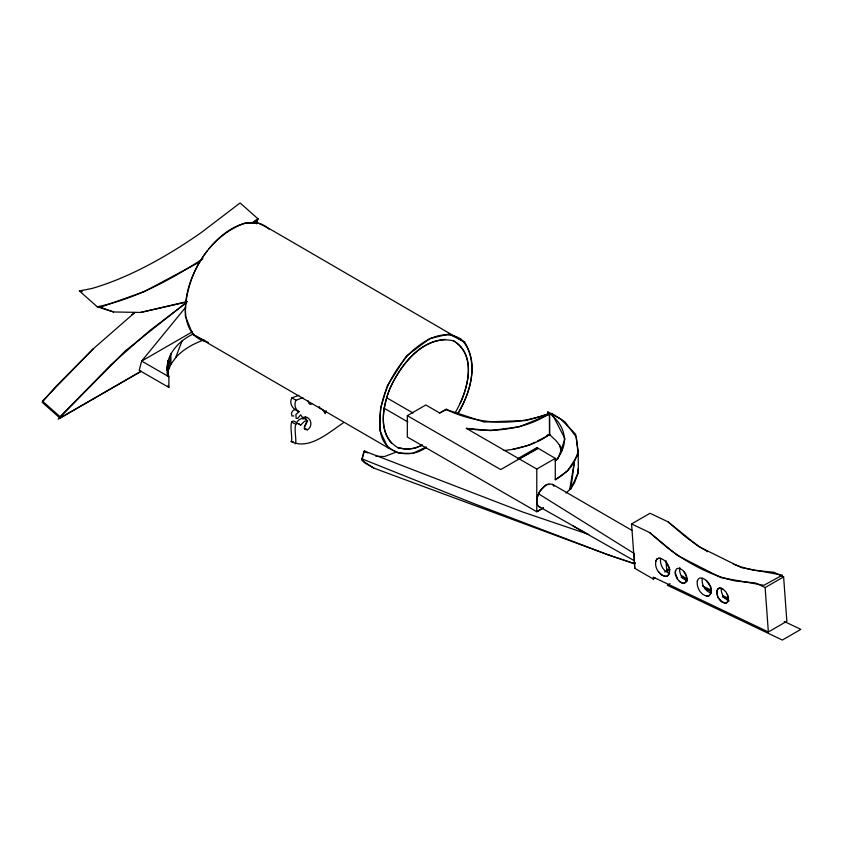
<?xml version="1.0" encoding="UTF-8"?>
<svg xmlns="http://www.w3.org/2000/svg" width="843" height="843" viewBox="0 0 843 843"><rect width="100%" height="100%" fill="white"/><g stroke="black" fill="none" stroke-linecap="round" stroke-linejoin="round"><path stroke-width="1.26" d="M343.206 422.975C328.991 432.29 309.139 450.499 291.162 441.553C293.575 439.214 286.652 414.566 296.557 422.733C298.685 418.571 304.07 416.495 307.558 420.773L304.27 428.002A3.13 1.844 -60.1 0 0 304.702 429.372L307.484 429.793C312.732 426.569 311.731 418.328 305.64 416.937L302.489 417.506L300.603 414.851L297.916 418.286L296.114 418.391L295.904 414.493L299.075 411.658C294.881 409.55 293.975 404.155 295.988 400.225L302.911 397.685M295.282 443.913C297.684 441.574 290.772 416.927 300.677 425.093L304.492 421.279L307.558 420.773M675.454 570.511L675.306 574.599C676.781 578.403 679.616 583.735 684.463 583.272C690.459 579.225 683.979 567.866 677.582 568.361L676.286 569.109L675.169 572.439L677.582 579.299M167.335 373.217C164.817 355.409 178.474 340.835 193.542 333.86M308.317 400.836C307.958 402.585 309.918 405.757 311.699 403.818M632.071 530.458L552.597 484.377L548.877 483.935C541.775 486.306 537.223 493.798 536.78 501.079A13.077 7.545 -60 0 0 540.584 507.518M167.378 375.936L170.897 353.617L170.897 364.302L168.02 371.215L168.02 360.53L167.051 369.993M655.738 561.153L656.792 559.151L658.362 558.245C666.107 557.623 674.052 571.491 666.697 576.306C658.91 576.433 652.419 565.01 657.266 558.614L660.343 558.224M660.701 558.466C659.479 564.525 663.61 571.923 669.764 573.261M697.351 580.911L698.404 578.909L699.975 578.003C707.625 577.466 715.696 591.206 708.31 596.054C700.997 596.296 696.076 587.118 697.393 580.606M702.314 578.214C701.091 584.241 705.064 591.038 710.86 593.019M721.271 588.129C720.66 593.367 724.126 599.067 729.163 600.774M679.785 567.56C678.668 573.05 682.282 579.236 687.551 581.017M566.022 493.081L569.699 489.614L574.41 461.69L578.256 451.511L575.643 434.24L560.595 418.918L547.792 411.974L547.792 414.493M256.609 223.869L257.969 218.79L240.107 202.952L201.488 232.383A339.992 138.832 -48.4 0 1 91.855 288.506L79.39 290.951L97.251 306.789L113.552 311.973L140.623 312.447L186.872 302.015M633.978 563.524L609.226 555.242L373.87 468.118L364.534 462.765L361.942 458.834L363.776 452.354L364.439 451.068L522.565 511.964L588.762 534.451M326.115 410.657L325.24 413.713L323.08 410.046L319.623 407.727M298.791 395.325L291.868 397.864C288.538 403.765 293.301 409.898 299.075 411.658M170.897 364.302L175.607 357.727L182.035 340.994M455.051 412.922C467.307 392.269 478.339 356.747 453.766 340.899C425.135 334.06 402.575 362.595 391.405 385.314C382.669 404.471 376.189 435.357 398.307 447.896L406.505 449.224L412.68 448.613L422.227 445.42M460.236 403.312C468.908 384.229 475.441 353.491 453.523 340.857M537.233 497.518L539.604 491.532L546.211 484.567L548.782 484.451M728.025 596.201L726.076 592.081L722.63 588.804L719.648 587.929L717.72 589.152L716.698 591.544L717.899 597.171L721.703 601.797L724.79 603.04M578.256 451.511L578.287 472.249L570.774 489.351L574.41 461.69A78.462 45.301 0 0 1 555.274 479.73L555.274 458.371L537.897 448.118L500.721 469.583L407.327 415.662L407.327 437.022L536.78 511.754L543.303 507.992M717.72 589.152C714.811 594.621 719.933 603.093 726.076 603.03L728.204 600.869L728.426 598.477M457.675 413.555C470.784 392.87 478.287 364.324 464.641 342.132L458.971 338.833M458.392 413.091C470.605 391.626 480.594 359.403 461.079 339.181C442.617 327.474 421.142 341.678 408.075 355.082C389.508 376.02 375.978 404.334 380.73 432.849C384.282 454.135 410.014 459.309 425.82 447.696M303.037 419.013L303.438 418.413M569.699 489.614L574.41 483.05L578.245 472.617L577.929 469.066M608.309 554.905L634.305 563.64L635 562.776L634.357 562.418L631.565 523.935L650.058 513.261L667.993 521.806L698.815 546.643L741.408 567.613L782.367 575.147L763.874 585.295L720.881 577.592L677.308 555.379L649.51 532.481L631.565 523.935M185.713 307.2L141.687 361.057L139.211 370.309L168.874 387.432L168.874 376.758L167.051 367.622L167.188 370.161M254.649 222.858L257.969 218.79L252.689 222.71M304.334 426.495L306.957 421.395L305.303 417.148M131.677 314.903L134.785 312.542L93.088 348.97L42.435 401.099L60.116 416.727L110.949 364.808L149.548 330.741L185.766 303.259M93.088 348.97L55.828 386.579L42.15 402.29L60.011 418.128L140.95 371.394M185.839 302.827L125.417 350.772L58.125 419.161L141.16 371.247M555.137 460.973L558.077 458.666L565.031 438.834L551.859 413.418L525.916 420.531L484.114 422.016L446.305 409.54L439.688 412.996L425.82 404.988L407.327 415.662M252.752 222.773L257.969 218.79M555.274 479.73L567.613 470.847L578.161 454.419L576.317 437.085L564.958 421.869L551.859 413.418L519.457 426.727L490.731 430.604L466.327 428.37L519.214 458.908M555.832 460.257A78.462 45.301 0 0 0 555.832 419.119L549.457 413.123L543.714 417A78.462 45.301 0 0 1 475.958 429.709L466.327 428.37M318.601 407.253L319.476 406.684M202.9 258.748C170.507 279.918 135.417 298.917 97.251 306.789M293.796 415.926L291.994 416.031L291.425 413.165L292.669 410.92L294.966 409.298M543.472 507.844L536.78 511.754L536.78 469.045L555.274 458.371M192.436 331.763L141.687 361.057L168.874 376.758M439.688 412.996L446.621 408.992M537.708 448.234L536.78 447.696L518.287 458.371L518.287 459.435M519.404 458.792L538.097 448.455M664.695 571.965L669.932 569.415M634.431 563.43L634.79 568.34L653.283 579.025L655.137 577.95M670.059 583.641L667.287 585.242L782.357 640.048L800.85 629.373L784.243 621.46M683.009 576.159L681.155 577.234L687.034 580.037M717.899 588.857L719.195 588.108L722.63 588.804M649.51 532.481L667.129 547.539A209.222 120.802 60 0 0 735.992 581.038L755.507 582.977L765.128 587.56L783.621 576.875L786.846 621.291L768.352 631.965L653.283 577.149L653.283 579.025M199.854 261.888L144.132 291.646L100.391 307.231L113.552 311.973M535.115 442.164L529.351 445.062L512.481 449.403L504.103 450.562M537.423 441.005L550.1 434.619L546.527 435.768M562.218 450.468A78.462 45.301 0 0 0 555.832 440.478L549.457 434.472L549.373 413.038L548.224 413.607C515.526 426.379 478.034 424.693 446.39 409.582M549.657 434.25L549.657 412.901M426.273 446.98L412.649 453.408L398.644 453.186L387.938 447.738L192.762 334.334L185.334 316.062C184.512 277.178 207.599 236.609 245.018 223.068L258.822 223.321L269.507 228.769L456.695 337.516M422.501 444.935L415.862 447.96L406.505 449.224L398.117 447.77M547.181 435.336L549.373 434.398L543.714 438.349A78.462 45.301 0 0 1 512.481 449.403M396.242 452.08L384.513 456.558L375.862 456.274M140.623 312.447L187.315 301.478M445.125 339.402C418.075 341.668 399.761 366.768 389.392 389.624C383.365 406.442 378.686 428.107 391.405 443.049M706.329 596.075L709.216 595.811L710.881 593.451L710.67 586.886L706.329 580.511M634.305 563.64L635.064 563.672L635 562.776M755.781 570.49L774 572.292L783.621 576.875M291.162 441.553L293.533 441.922M81.929 291.478L79.39 290.951L81.897 291.752M609.226 555.242L474.493 503.829L361.942 458.834M586.696 533.556L538.54 506.337M669.511 570.268L667.15 569.141L667.15 571.017M681.27 575.874L687.15 578.667M702.451 585.959L710.691 589.879M722.451 595.485L728.331 598.288M704.685 588.435L710.575 591.238M722.335 596.844L728.215 599.647M464.641 342.132L449.098 333.997L429.772 338.559L406.315 356.104L387.443 385.514L380.614 408.244L379.698 430.246L387.938 447.738M192.762 334.334L208.295 342.511M366.536 452.28L364.26 450.984L361.847 460.415L373.87 468.118M634.168 560.648L572.998 525.958M291.868 397.864L295.988 400.225M364.439 451.068L367.79 452.986M298.622 423.913L300.677 425.093M304.397 428.023L307.484 429.793M291.53 421.943L295.651 424.303M519.604 459.129L536.78 469.045M386.515 397.685L413.059 413.007M383.944 408.128L407.886 421.953M679.216 581.206L683.083 583.514L685.939 582.228L686.919 579.826L686.413 576.443L684.126 571.933M538.54 493.787L634.189 553.493L634.452 559.32M547.792 411.974L549.373 413.038M667.993 521.806L685.622 536.865A209.222 120.802 60 0 0 707.709 551.712M658.362 571.491L661.407 574.81L664.716 576.327A10.021 5.785 60 0 0 669.268 573.693L669.416 568.572L666.444 562.755M552.597 484.377L553.956 486.4M168.02 385.388L168.874 387.432M727.372 594.326L728.489 598.952A8.282 4.784 60 0 1 726.076 603.03M559.52 444.978L561.301 451.163M634.357 562.418L634.79 568.34M577.94 469.73L578.287 472.249M765.128 587.56L768.352 631.965M666.012 560.69L666.75 570.785M167.335 372.69L167.472 375.23M536.78 447.696L536.78 448.761M175.607 357.727A78.452 45.301 0 0 1 203.932 339.887M209.053 248.664A65.385 37.745 -60 0 1 269.043 229.233M204.47 341.088A65.385 37.745 -60 0 1 185.976 316.915M185.829 315.819A65.385 37.745 -60 0 1 207.483 250.634M754.485 570.363A209.222 120.802 60 0 1 733.178 564.083"/></g></svg>
